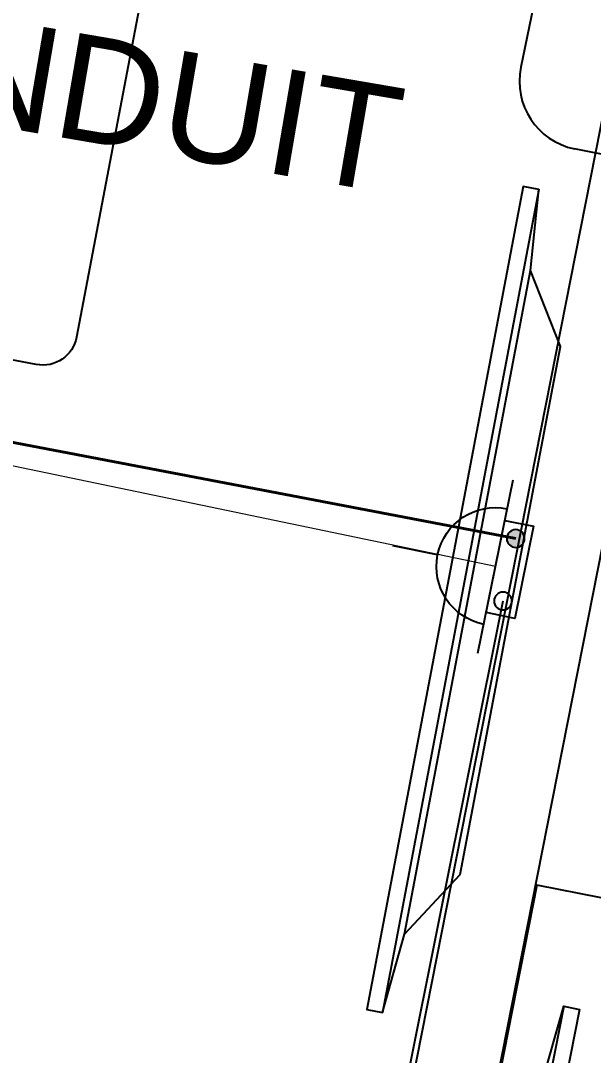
# Model space of a CAD drawing. Extents: x -678889171 to 586587, y -792238163 to 335485.
# Drawn here: x 61457 to 62287, y 43884 to 45383 of the extents above; entities that cross this region are included whole.
import ezdxf
from ezdxf import colors
from ezdxf.entities.mleader import LeaderData, LeaderLine
from ezdxf.math import Vec2, Vec3

# ---------------------------------------------------------------- set-up
doc = ezdxf.new("R2010")
doc.units = 0
doc.header["$MEASUREMENT"] = 0
doc.layers.get('0').update_dxf_attribs({"color": 8})
doc.layers.get('Defpoints').update_dxf_attribs({"color": 252})
for name, color, linetype in [('1', 8, 'Continuous'), ('9TH-FURN$0$A-SITE-PATT', 252, 'Continuous'), ('E-LIT-WIR-NO', 4, 'Continuous'), ('E-POW-BLOCK', 4, 'Continuous'), ('E-TEXT', 3, 'Continuous'), ('loop line emped', 1, 'Continuous'), ('powr wire', 4, 'Continuous'), ('XR-A-9TH-FLOOR$0$A-ANNO-SYMB', 252, 'Continuous'), ('XR-A-TYP.furn$0$XR-A-TYP-2-4-5-6$0$I-EQPM', 252, 'Continuous'), ('XR-A-TYP.furn$0$XR-A-TYP-2-4-5-6$0$I-FURN', 252, 'Continuous'), ('XR-A-TYP.furn$0$XR-A-TYP-2-4-5-6$0$XREF_1BR$0$I-EQPM', 252, 'Continuous'), ('XR-Typ22$0$XR-A-TYP-2-4-5-6$0$A-WALL', 252, 'Continuous')]:
    doc.layers.add(name, color=color, linetype=linetype)
doc.styles.get("Standard").update_dxf_attribs({"font": 'arial.ttf'})
doc.styles.add('Work$0$E-M.MODUL', font='romans.shx', dxfattribs={"width": 0.8})
doc.dimstyles.new('Work$0$S-DIM', dxfattribs={"dimscale": 500, "dimtxt": 0.2065, "dimasz": 0.104, "dimexe": 0, "dimexo": 0, "dimgap": 0, "dimtad": 0, "dimdec": 0, "dimzin": 0, "dimdsep": 46, "dimtxsty": 'Work$0$E-M.MODUL', "dimcen": 0.25, "dimclrd": 5, "dimclre": 5, "dimclrt": 1, "dimadec": 0, "dimazin": 0, "dimtfac": 1, "dimtdec": 0, "dimtofl": 0, "dimtmove": 0, "dimatfit": 3, "dimfxl": 1, "dimtolj": 1, "dimtzin": 0, "dimlwe": 13, "dimarcsym": 0})

# ---------------------------------------------------------------- blocks, each defined once
blk = doc.blocks.new('UPS DUPLEX')
at = {"layer": 'E-POW-BLOCK'}
h = blk.add_hatch(color=3, dxfattribs=at)
h.dxf.hatch_style = 1
edge = h.paths.add_edge_path()
edge.add_arc((32.76164670027364, 27.61793282304821), 0.03025259035537483, 0, 360)
at = {"color": 3}
blk.add_line((32.86807620287158, 27.86607925039647), (32.86807620287158, 28.02111755226736), dxfattribs=at)
at = {"layer": 'E-POW-BLOCK', "color": 3}
blk.add_line((33.16807635287157, 27.66607915039653), (32.56807605287158, 27.66607915039647), dxfattribs=at)
blk.add_lwpolyline([(33.02738579121696, 27.6660791503965), (32.7087666145262, 27.6660791503965), (32.7087666145262, 27.56731597363002), (33.02738579121696, 27.56731597363002)], close=True, dxfattribs=at)
for centre in [(32.76164670027364, 27.61793282304821), (32.9777216971127, 27.61793282304821)]:
    blk.add_circle(centre, 0.03025259035537483, dxfattribs=at)
blk.add_arc((32.86807620287158, 27.66607915039647), 0.2000001000000001, 2.035554996136651e-12, 180, dxfattribs=at)
blk = doc.blocks.new('*D3137')
at = {"layer": '1', "color": 5, "lineweight": 13, "transparency": 16777216}
for p, q in [((62145.01328737805, 44592.28003706018), (61115.27016874991, 44807.024351546)), ((61596.10583097986, 41960.15598132867), (60566.36271235172, 42174.90029581449))]:
    blk.add_line(p, q, dxfattribs=at)
at = {"layer": '1', "color": 5, "lineweight": -2, "transparency": 16777216}
for p, q in [((61104.65438521717, 44756.11948792782), (61019.44034904265, 44347.50067270401)), ((60576.97849588446, 42225.80515943268), (60960.0191812171, 44062.5639617335))]:
    blk.add_line(p, q, dxfattribs=at)
at = {"layer": '1', "color": 5, "transparency": 16777216}
for points in [[(61096.17024128081, 44757.88878518327), (61113.13852915354, 44754.35019067236), (61115.27016874991, 44807.024351546)], [(60568.4943519481, 42227.57445668813), (60585.46263982083, 42224.03586217722), (60566.36271235172, 42174.90029581449)]]:
    blk.add_solid(points, dxfattribs=at)
at = {"layer": 'Defpoints', "color": 0, "transparency": 16777216}
for p in [(62145.01328737805, 44592.28003706018, -0.04095289786122951), (60566.36271235172, 42174.90029581449), (61596.10583097986, 41960.15598132867)]:
    blk.add_point(p, dxfattribs=at)
at = {"layer": '1', "color": 1, "transparency": 16777216, "insert": (60989.72976512987, 44205.03231721875), "char_height": 103.25, "attachment_point": 5, "rotation": 78.22027314581449, "style": 'Work$0$E-M.MODUL'}
blk.add_mtext('\\A1;2700', dxfattribs=at)
blk = doc.blocks.new('XR-Typ22')
at = {"layer": 'XR-Typ22$0$XR-A-TYP-2-4-5-6$0$A-WALL', "extrusion": (6.689319979007212e-07, -6.631241455370009e-08, 0.9999999999997741)}
blk.add_line((64545.84287280848, 28287.24995301201), (65229.53674600949, 31755.3141015685), dxfattribs=at)
blk.add_lwpolyline([(64451.19549914206, 28427.56780060404), (65111.8027547836, 31778.52417065313)], dxfattribs=at)
blk = doc.blocks.new('XR-A-TYP.furn$0$XR-A-TYP-2-4-5-6$0$XREF_1BR$0$60 INCH TV')
at = {"layer": 'XR-A-TYP.furn$0$XR-A-TYP-2-4-5-6$0$XREF_1BR$0$I-EQPM'}
blk.add_lwpolyline([(-14235.89923996949, 12033.19976698633), (-14235.89923996949, 11254.19976698633), (-14172.89923996949, 11154.19976698633), (-14162.89923996949, 11036.69976698633), (-14139.89923996949, 11036.69976698633), (-14139.89923996949, 12250.69976698633), (-14162.89923996949, 12250.69976698633), (-14172.89923996949, 12133.19976698633)], close=True, dxfattribs=at)
for points in [[(-14162.89923996949, 11036.69976698633), (-14162.89923996949, 12250.69976698633)], [(-14172.89923996949, 12133.19976698633), (-14172.89923996949, 11154.19976698633)]]:
    blk.add_lwpolyline(points, dxfattribs=at)
blk = doc.blocks.new('XR-A-TYP.furn')
at = {"layer": 'XR-A-TYP.furn$0$XR-A-TYP-2-4-5-6$0$I-FURN', "extrusion": (-7.083892614005224e-08, 2.39985469052322e-08, 0.9999999999999972), "elevation": -0.004238520152562596}
blk.add_lwpolyline([(64280.3357407769, 31362.93226376691), (63157.59319238464, 31576.15282230851), (63381.48408802607, 32755.08151686513), (64504.22663641832, 32541.86095832351, -0.414213562373095), (64544.01987803975, 32483.4101420653), (64338.78655703521, 31402.7255053883, -0.414213562373095)], format="xyb", close=True, dxfattribs=at)
at = {"layer": 'XR-A-TYP.furn$0$XR-A-TYP-2-4-5-6$0$I-FURN', "extrusion": (-5.902497678248544e-08, 7.677277971583411e-08, 0.9999999999999954), "elevation": -0.001799015744415475}
blk.add_lwpolyline([(65284.89084410143, 30553.11485162423), (65005.16258501537, 30608.23103127646), (64704.1438434107, 29076.77493912077), (64983.10776062043, 29017.82180174582)], close=True, dxfattribs=at)
at = {"layer": 'XR-A-TYP.furn$0$XR-A-TYP-2-4-5-6$0$I-EQPM', "extrusion": (-6.890088449408139e-08, 2.294674381349703e-08, 0.9999999999999973), "rotation": 169.2469842751012}
blk.add_blockref('XR-A-TYP.furn$0$XR-A-TYP-2-4-5-6$0$XREF_1BR$0$60 INCH TV', (53153.29122469135, 45101.77320189808, -0.004137962795994442), dxfattribs=at)
at = {"layer": 'XR-A-TYP.furn$0$XR-A-TYP-2-4-5-6$0$I-EQPM', "extrusion": (5.902497678248534e-08, -7.677277971583428e-08, -0.9999999999999953), "zscale": -0.9999999999999996, "rotation": 191.1464763055766}
blk.add_blockref('XR-A-TYP.furn$0$XR-A-TYP-2-4-5-6$0$XREF_1BR$0$60 INCH TV', (-81073.76157768209, 38523.47526594668, 0.001798854072424001), dxfattribs=at)

msp = doc.modelspace()

# ---------------------------------------------------------------- block references
at = {"layer": 'XR-A-9TH-FLOOR$0$A-ANNO-SYMB'}
msp.add_blockref('XR-Typ22', (-2800.434649049275, 13522.11598560929), dxfattribs=at)

# ---------------------------------------------------------------- next in the draw order: block references
at = {"layer": '9TH-FURN$0$A-SITE-PATT'}
msp.add_blockref('XR-A-TYP.furn', (-2800.434649049275, 13522.11598560929), dxfattribs=at)

# ---------------------------------------------------------------- next in the draw order: linework, layer by layer
at = {"color": 240, "true_color": 0xed1f24}
for p, q in [((62362.25532069159, 46191.60818210823, -0.0003842953252512771), (62181.63175698274, 45315.73012188034, -0.0003850176940296823)), ((62499.08680965644, 45149.37832426315, -0.00049714328359953), (62259.37391083073, 45197.59393980609, -0.0005450793336022608))]:
    msp.add_line(p, q, dxfattribs=at)
at = {"color": 240, "true_color": 0xed1f24, "extrusion": (3.13351543283757e-06, -6.470182539412961e-07, 0.9999999999948812)}
msp.add_arc((62279.57092463982, 45295.53310788364, 0.1653019613415124), 100, 168.34780878114, 258.3478087800543, dxfattribs=at)
at = {"layer": 'loop line emped', "color": 3}
msp.add_line((62155.85904271799, 44542.24460495244, -0.04095289786122951), (61462.32194070864, 41080.59983680897, -0.4493296840973997), dxfattribs=at)
at = {"layer": 'powr wire', "color": 4, "lineweight": 40}
msp.add_line((62174.23923178131, 44632.7769820817, -0.04095289786123146), (60746.03805768435, 44906.42799532682, -0.01894453508299065), dxfattribs=at)

# ---------------------------------------------------------------- next in the draw order: block references
at = {"layer": 'E-LIT-WIR-NO', "xscale": -427.5336916951282, "yscale": 427.5336916951278, "zscale": 427.5336916951278, "rotation": 78.5236005272948}
msp.add_blockref('UPS DUPLEX', (76532.59820725178, 56010.15503871226, -0.04095289786122951), dxfattribs=at)

# ---------------------------------------------------------------- next in the draw order: dimensions: what is measured, and where the dimension line sits
at = {"layer": '1', "color": 2}
dim = msp.add_linear_dim(base=(60566.36271235172, 42174.90029581449), p1=(62145.01328737804, 44592.28003706018, -0.04095289786122951), p2=(61596.10583097985, 41960.15598132866), angle=258.22027314581453, text='2700', dimstyle='Work$0$S-DIM', dxfattribs=at)
dim.commit()
dim.dimension.update_dxf_attribs({"geometry": '*D3137', "text_midpoint": (60989.72976512987, 44205.03231721875), "dimtype": 161})

# ---------------------------------------------------------------- next in the draw order: leaders
at = {"layer": 'E-TEXT', "color": 30}
ml = msp.add_multileader_mtext('Standard', dxfattribs=at)
ml.set_content('\\C30;CT11/DP-T-8 {\\A1;3(1x3)mm\\H0.7x;\\S2^ ;\\H1.42857x; \\P∅ 25 mm PVC CONDUIT}', color=3)
ml.set_leader_properties(color=30)
ml.build(insert=Vec2(0, 0))
ml.multileader.update_dxf_attribs({"text_right_attachment_type": 6, "dogleg_length": 0.2763936738358556, "arrow_head_size": 153.5520410199195, "scale": 2})
ctx = ml.context
ctx.base_point, ctx.scale, ctx.char_height, ctx.arrow_head_size, ctx.landing_gap_size, ctx.plane_origin, ctx.plane_x_axis, ctx.plane_y_axis = Vec3(59679.17851274821, 45969.02004570215, -0.02180476688304281), 2, 153.5520410199195, 153.5520410199195, 3.071040820398391, Vec3(59523.03405425229, 55792.41733772064, -0.02176472190460836), Vec3(0.9856555294567461, -0.1687695981252006, 3.477911888746864e-09), Vec3(0.1687695981252006, 0.9856555294567461, 4.799668914001103e-09)
ctx.right_attachment = 6
notes = []
notes.append((ctx, [(1, (1, 1, 0), (62040.08840999007, 45458.85568683688, -0.02179687524905657), (-0.9856555294567461, 0.1687695981252006, -3.477911888746864e-09), 0.5527873476717114, [(1, [(62186.42055239901, 46216.03034137376, -0.02179311746293646)], 0, [])])]))
ctx.mtext.insert, ctx.mtext.text_direction, ctx.mtext.rotation, ctx.mtext.width, ctx.mtext.defined_height, ctx.mtext.flow_direction, ctx.mtext.extrusion = Vec3(59695.68443895807, 46047.22202499085, -0.02180437287229912), Vec3(0.9856555294567461, -0.1687695981252006, 3.477911888746863e-09), 6.113604080006546, 2795.482847265886, 658.284121162635, 5, Vec3(-4.238061277856671e-09, -4.143854412868104e-09, 1)
ml = msp.add_multileader_mtext('Standard', dxfattribs=at)
ml.set_content('\\C30;CT15/DP-T-8 {\\A1;3(1x3)mm\\H0.7x;\\S2^ ;\\H1.42857x; \\P∅ 25 mm PVC CONDUIT}', color=3)
ml.set_leader_properties(color=30)
ml.build(insert=Vec2(0, 0))
ml.multileader.update_dxf_attribs({"text_right_attachment_type": 6, "dogleg_length": 0.2763936738358556, "arrow_head_size": 153.5520410199195, "scale": 2})
ctx = ml.context
ctx.base_point, ctx.scale, ctx.char_height, ctx.arrow_head_size, ctx.landing_gap_size, ctx.plane_origin, ctx.plane_x_axis, ctx.plane_y_axis = Vec3(56689.54657082318, 44461.21989380209, -0.02180201504899297), 2, 153.5520410199195, 153.5520410199195, 3.071040820398391, Vec3(58439.36126387629, 51671.25179017068, -0.02176472190460836), Vec3(0.9856555294567461, -0.1687695981252006, 3.477911888746864e-09), Vec3(0.1687695981252006, 0.9856555294567461, 4.799668914001103e-09)
ctx.right_attachment = 6
notes.append((ctx, [(1, (1, 1, 0), (59050.45646806504, 43951.05553493682, -0.02179412341500673), (-0.9856555294567461, 0.1687695981252006, -3.477911888746864e-09), 0.5527873476717114, [(1, [(60305.82697506994, 42279.95544740465, -0.02179572787334355)], 0, [])])]))
ctx.mtext.insert, ctx.mtext.text_direction, ctx.mtext.rotation, ctx.mtext.width, ctx.mtext.defined_height, ctx.mtext.flow_direction, ctx.mtext.extrusion = Vec3(56706.05249703303, 44539.42187309079, -0.02180162103824928), Vec3(0.9856555294567461, -0.1687695981252006, 3.477911888746863e-09), 6.113604080006546, 2795.482847265886, 658.284121162635, 5, Vec3(-4.238061277856671e-09, -4.143854412868104e-09, 1)
for ctx, leaders in notes:
    for number, flags, end, landing, length, lines in leaders:
        leader = LeaderData()
        leader.index, (leader.has_last_leader_line, leader.has_dogleg_vector, leader.attachment_direction) = number, flags
        leader.last_leader_point, leader.dogleg_vector, leader.dogleg_length = Vec3(end), Vec3(landing), length
        for number, points, colour, breaks in lines:
            line = LeaderLine()
            line.index, line.vertices, line.color, line.breaks = number, Vec3.list(points), colors.encode_raw_color(colour), breaks
            leader.lines.append(line)
        ctx.leaders.append(leader)

doc.saveas('drawing.dxf')
